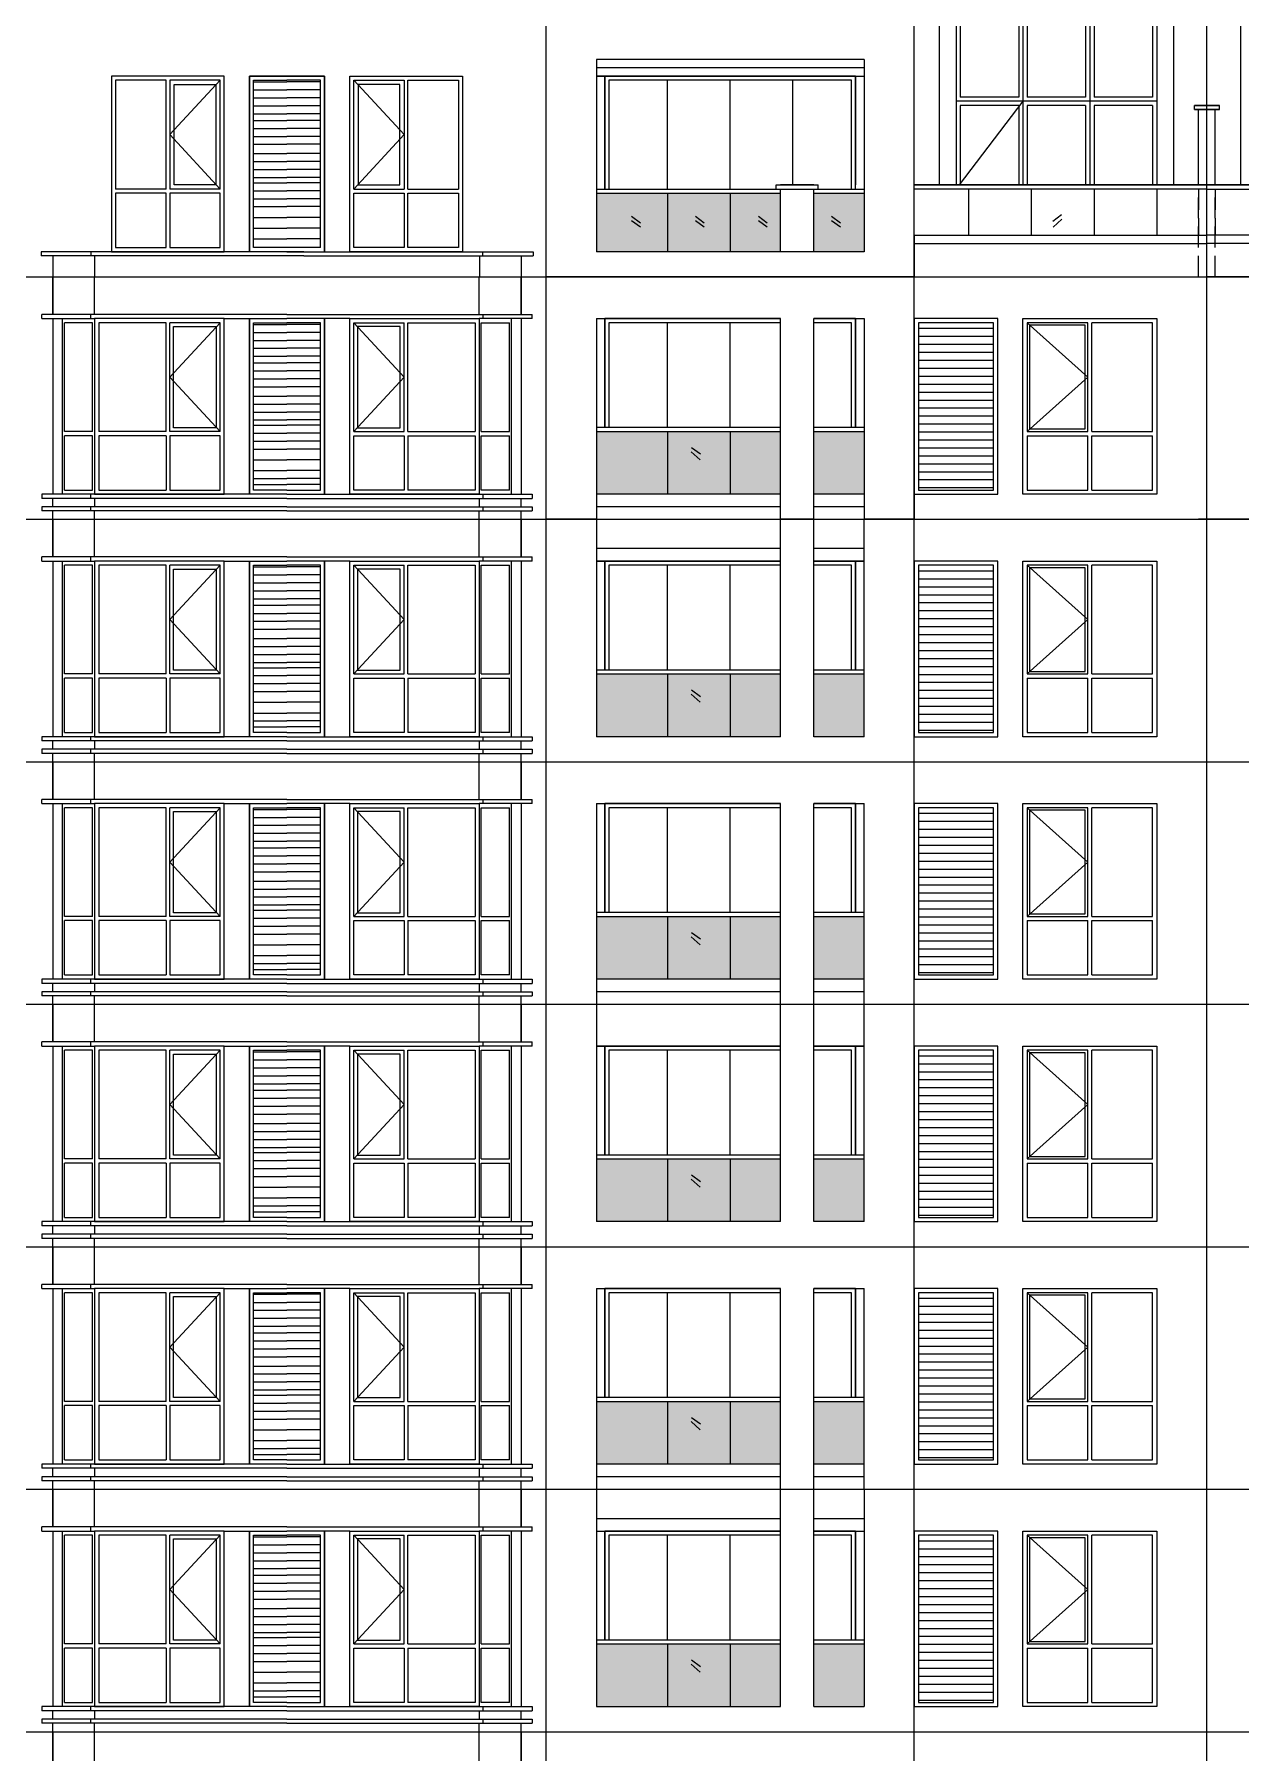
# Model space of a CAD drawing. Extents: x 1332633 to 1595679, y 264824 to 640777.
# Drawn here: x 1355112 to 1369535, y 291280 to 311830 of the extents above; entities that cross this region are included whole.
import ezdxf

# ---------------------------------------------------------------- set-up
doc = ezdxf.new("R2010")
doc.units = 0
doc.header["$LTSCALE"] = 1000
doc.header["$MEASUREMENT"] = 0
doc.linetypes.add('DASH', pattern=[0.35, 0.25, -0.1])
doc.linetypes.add('DOTE', pattern=[2.42, 2, -0.2, 0.02, -0.2])
doc.layers.get('0').update_dxf_attribs({"linetype": 'CONTINUOUS'})
for name, color, linetype in [('A-Ground(室外构件)', 31, 'CONTINUOUS'), ('A-Wall(建筑墙)', 255, 'CONTINUOUS'), ('A-WALL_建筑墙_', 255, 'CONTINUOUS'), ('DIM_ELEV', 3, 'CONTINUOUS'), ('hatch', 251, 'CONTINUOUS')]:
    doc.layers.add(name, color=color, linetype=linetype)
for name, color, linetype, lineweight in [('DOTE', 1, 'DOTE', 13), ('WINDOW', 4, 'CONTINUOUS', 13), ('木头', 44, 'CONTINUOUS', 13)]:
    doc.layers.add(name, color=color, linetype=linetype, lineweight=lineweight)
pattern_1 = [(180, (4236908.378, 2380477.565), (-15.875, 31.75), [0, -31.75])]

# ---------------------------------------------------------------- blocks, each defined once
blk = doc.blocks.new('caaa')
at = {"layer": 'A-Ground(室外构件)'}
for p, q in [((-2450, 0), (-2450, -2931)), ((-2400, -750), (-2400, 0)), ((-300, 0), (-300, -460)), ((-300, 0), (-300, -2931)), ((-250, 0), (-250, -2931)), ((-150, 0), (-150, -2931)), ((-100, 0), (-100, -2317)), ((-2400, -450), (-300, -450)), ((-2450, -2300), (-2900, -2300)), ((-2450, -2300), (-2900, -2300)), ((-2400, -2347), (-2450, -2347)), ((-250, -2347), (-300, -2347)), ((-250, -2300), (-150, -2300)), ((-100, -2347), (-150, -2347)), ((0, -2300), (-100, -2300)), ((-100, -2317), (-100, -2318)), ((-100, -2318), (-100, -2931)), ((-2450, -2800), (-2900, -2800)), ((-2900, -2800), (-2450, -2800)), ((-2400, -2931), (-2400, -2685)), ((-2400, -2800), (-300, -2800)), ((-150, -2800), (-250, -2800)), ((0, -2800), (-100, -2800)), ((-2400, -2931), (-2450, -2931)), ((-300, -2931), (-250, -2931)), ((-150, -2931), (-100, -2931))]:
    blk.add_line(p, q, dxfattribs=at)
at = {"layer": 'hatch'}
for p, q in [((-2350, -400), (-2350, 0)), ((-2331, -400), (-2331, 0)), ((-2235, -400), (-2235, 0)), ((-2140, -400), (-2140, 0)), ((-2045, -400), (-2045, 0)), ((-1950, -400), (-1950, 0)), ((-1871, -400), (-1871, 0)), ((-1775, -400), (-1775, 0)), ((-1680, -400), (-1680, 0)), ((-1585, -400), (-1585, 0)), ((-1473, -400), (-1473, 0)), ((-1378, -400), (-1378, 0)), ((-1283, -400), (-1283, 0)), ((-1188, -400), (-1188, 0)), ((-1125, -400), (-1125, 0)), ((-1030, -400), (-1030, 0)), ((-935, -400), (-935, 0)), ((-839, -400), (-839, 0)), ((-711, -400), (-711, 0)), ((-583, -400), (-583, 0)), ((-488, -400), (-488, 0)), ((-416, -400), (-416, 0)), ((-350, 0), (-350, -400)), ((-350, -400), (-2350, -400))]:
    blk.add_line(p, q, dxfattribs=at)
at = {"layer": 'WINDOW'}
for p, q in [((-2400, -2685), (-2400, -2300)), ((-300, -2685), (-2400, -2685))]:
    blk.add_line(p, q, dxfattribs=at)
blk.add_lwpolyline([(-300, -2300), (-300, -750), (-2400, -750), (-2400, -2300)], close=True, dxfattribs=at)
at = {"layer": '木头'}
for p, q in [((-2350, -800), (-1700, -1400)), ((-1700, -1400), (-1050, -800)), ((-1050, -800), (-1050, -1400)), ((-1000, -800), (-1000, -1400)), ((-1050, -1400), (-2350, -1400)), ((-1000, -1400), (-350, -1400)), ((-1050, -1446), (-2350, -1446)), ((-1050, -1446), (-1050, -2250)), ((-1000, -1446), (-1000, -2250)), ((-1000, -1446), (-350, -1446)), ((-2350, -2324), (-2350, -2661)), ((-1050, -2324), (-2350, -2324)), ((-1050, -2324), (-1050, -2661)), ((-350, -2324), (-1000, -2324)), ((-1000, -2324), (-1000, -2661)), ((-350, -2661), (-350, -2324)), ((-1050, -2661), (-2350, -2661)), ((-350, -2661), (-1000, -2661))]:
    blk.add_line(p, q, dxfattribs=at)
for points in [[(-300, 0), (-300, -450), (-2400, -450), (-2400, 0)], [(-1050, -800), (-2350, -800), (-2350, -1400)], [(-350, -1400), (-350, -800), (-1000, -800)], [(-2350, -1446), (-2350, -2250), (-1050, -2250)], [(-1000, -2250), (-350, -2250), (-350, -1446)]]:
    blk.add_lwpolyline(points, dxfattribs=at)
at = {"layer": '木头', "elevation": 0}
blk.add_lwpolyline([(-2305, -1355), (-2305, -845), (-1095, -845), (-1095, -1355)], close=True, dxfattribs=at)
blk = doc.blocks.new('sgf')
at = {"ltscale": 0.2}
for p, q in [((1365932, 315730), (1365932, 310030)), ((1368732, 315730), (1365932, 315730)), ((1368732, 315730), (1368732, 310030)), ((1369532, 315730), (1369532, 310030)), ((1372332, 315730), (1369532, 315730)), ((1372332, 315730), (1372332, 310030)), ((1366132, 315530), (1366132, 310030)), ((1368532, 315530), (1366132, 315530)), ((1368532, 315530), (1368532, 310030)), ((1369732, 315530), (1369732, 310030)), ((1369732, 315530), (1372132, 315530)), ((1372132, 315530), (1372132, 310030)), ((1368532, 310030), (1365632, 310030)), ((1365632, 310030), (1369132, 310030)), ((1369132, 309980), (1365632, 309980)), ((1372632, 310030), (1369132, 310030)), ((1369132, 309980), (1372632, 309980)), ((1369732, 310030), (1372632, 310030)), ((1365632, 309430), (1369132, 309430)), ((1365632, 309330), (1369132, 309330)), ((1372632, 309430), (1369132, 309430)), ((1372632, 309330), (1369132, 309330)), ((1365632, 308930), (1369132, 308930)), ((1372632, 308930), (1369132, 308930))]:
    blk.add_line(p, q, dxfattribs=at)
for p, q in [((1368532, 315530), (1366132, 315530)), ((1369732, 315530), (1372132, 315530)), ((1369132, 310030), (1366132, 310030)), ((1369132, 310030), (1372132, 310030))]:
    blk.add_line(p, q)
at = {"layer": 'WINDOW'}
for p, q in [((1366182, 315480), (1366182, 314080)), ((1366882, 315480), (1366182, 315480)), ((1366882, 315480), (1366882, 314080)), ((1366932, 315530), (1366932, 310030)), ((1366982, 315480), (1366982, 314080)), ((1367682, 315480), (1366982, 315480)), ((1367682, 315480), (1367682, 314080)), ((1367732, 315530), (1367732, 310030)), ((1367782, 315480), (1367782, 314080)), ((1368482, 315480), (1367782, 315480)), ((1368482, 315480), (1368482, 314080)), ((1369782, 315480), (1370482, 315480)), ((1369782, 315480), (1369782, 314080)), ((1370482, 315480), (1370482, 314080)), ((1370532, 315530), (1370532, 310030)), ((1370582, 315480), (1370582, 314080)), ((1370582, 315480), (1371282, 315480)), ((1371282, 315480), (1371282, 314080)), ((1371332, 315530), (1371332, 310030)), ((1371382, 315480), (1371382, 314080)), ((1371382, 315480), (1372082, 315480)), ((1372082, 315480), (1372082, 314080)), ((1368532, 314030), (1366132, 314030)), ((1368532, 314030), (1366132, 314030)), ((1366882, 314080), (1366182, 314080)), ((1367682, 314080), (1366982, 314080)), ((1368482, 314080), (1367782, 314080)), ((1369732, 314030), (1372132, 314030)), ((1369732, 314030), (1372132, 314030)), ((1369782, 314080), (1370482, 314080)), ((1370582, 314080), (1371282, 314080)), ((1371382, 314080), (1372082, 314080)), ((1366182, 313980), (1366182, 313080)), ((1366882, 313980), (1366182, 313980)), ((1366882, 313980), (1366882, 313080)), ((1366982, 313980), (1366982, 313080)), ((1367682, 313980), (1366982, 313980)), ((1367682, 313980), (1367682, 313080)), ((1368482, 313980), (1367782, 313980)), ((1367782, 313980), (1367782, 313080)), ((1368482, 313980), (1368482, 313080)), ((1369782, 313980), (1370482, 313980)), ((1369782, 313980), (1369782, 313080)), ((1370482, 313980), (1370482, 313080)), ((1370582, 313980), (1370582, 313080)), ((1370582, 313980), (1371282, 313980)), ((1371282, 313980), (1371282, 313080)), ((1371382, 313980), (1372082, 313980)), ((1371382, 313980), (1371382, 313080)), ((1372082, 313980), (1372082, 313080)), ((1368532, 313030), (1366132, 313030)), ((1366882, 313080), (1366182, 313080)), ((1366182, 312980), (1366182, 312080)), ((1366882, 312980), (1366182, 312980)), ((1366882, 312980), (1366882, 312080)), ((1367682, 313080), (1366982, 313080)), ((1367682, 312980), (1366982, 312980)), ((1366982, 312980), (1366982, 312080)), ((1367682, 312980), (1367682, 312080)), ((1368482, 313080), (1367782, 313080)), ((1368482, 312980), (1367782, 312980)), ((1367782, 312980), (1367782, 312080)), ((1368482, 312980), (1368482, 312080)), ((1369732, 313030), (1372132, 313030)), ((1369782, 313080), (1370482, 313080)), ((1369782, 312980), (1370482, 312980)), ((1369782, 312980), (1369782, 312080)), ((1370482, 312980), (1370482, 312080)), ((1370582, 313080), (1371282, 313080)), ((1370582, 312980), (1370582, 312080)), ((1370582, 312980), (1371282, 312980)), ((1371282, 312980), (1371282, 312080)), ((1371382, 313080), (1372082, 313080)), ((1371382, 312980), (1371382, 312080)), ((1371382, 312980), (1372082, 312980)), ((1372082, 312980), (1372082, 312080)), ((1368532, 312030), (1366132, 312030)), ((1366882, 312080), (1366182, 312080)), ((1366882, 311980), (1366182, 311980)), ((1366182, 311980), (1366182, 311080)), ((1366882, 311980), (1366882, 311080)), ((1367682, 312080), (1366982, 312080)), ((1366982, 311980), (1366982, 311080)), ((1367682, 311980), (1366982, 311980)), ((1367682, 311980), (1367682, 311080)), ((1368482, 312080), (1367782, 312080)), ((1368482, 311980), (1367782, 311980)), ((1367782, 311980), (1367782, 311080)), ((1368482, 311980), (1368482, 311080)), ((1369732, 312030), (1372132, 312030)), ((1369782, 312080), (1370482, 312080)), ((1369782, 311980), (1370482, 311980)), ((1369782, 311980), (1369782, 311080)), ((1370482, 311980), (1370482, 311080)), ((1370582, 312080), (1371282, 312080)), ((1370582, 311980), (1370582, 311080)), ((1370582, 311980), (1371282, 311980)), ((1371282, 311980), (1371282, 311080)), ((1371382, 312080), (1372082, 312080)), ((1371382, 311980), (1371382, 311080)), ((1371382, 311980), (1372082, 311980)), ((1372082, 311980), (1372082, 311080)), ((1368532, 311030), (1366132, 311030)), ((1366932, 311030), (1366170, 310030)), ((1366882, 311080), (1366182, 311080)), ((1366882, 310980), (1366182, 310980)), ((1366182, 310980), (1366182, 310031)), ((1366882, 310980), (1366882, 310031)), ((1367682, 311080), (1366982, 311080)), ((1367682, 310980), (1366982, 310980)), ((1366982, 310980), (1366982, 310031)), ((1367682, 310980), (1367682, 310031)), ((1368482, 311080), (1367782, 311080)), ((1368482, 310980), (1367782, 310980)), ((1367782, 310980), (1367782, 310031)), ((1368482, 310980), (1368482, 310031)), ((1369732, 311030), (1372132, 311030)), ((1369782, 311080), (1370482, 311080)), ((1369782, 310980), (1369782, 310031)), ((1369782, 310980), (1370482, 310980)), ((1370482, 310980), (1370482, 310031)), ((1370582, 311080), (1371282, 311080)), ((1370582, 310980), (1370582, 310031)), ((1370582, 310980), (1371282, 310980)), ((1371282, 310980), (1371282, 310031)), ((1371332, 311030), (1372094, 310030)), ((1371382, 311080), (1372082, 311080)), ((1371382, 310980), (1371382, 310031)), ((1371382, 310980), (1372082, 310980)), ((1372082, 310980), (1372082, 310031)), ((1366882, 310031), (1366182, 310031)), ((1367682, 310031), (1366982, 310031)), ((1368482, 310031), (1367782, 310031)), ((1369782, 310031), (1370482, 310031)), ((1370582, 310031), (1371282, 310031)), ((1371382, 310031), (1372082, 310031)), ((1367395, 309670), (1367290, 309592)), ((1367398, 309619), (1367293, 309523)), ((1370867, 309619), (1370972, 309523)), ((1370870, 309670), (1370975, 309592))]:
    blk.add_line(p, q, dxfattribs=at)
at = {"layer": '木头'}
for p, q in [((1369282, 310980), (1368982, 310980)), ((1368982, 310930), (1368982, 310980)), ((1368982, 310980), (1369282, 310980)), ((1368982, 310930), (1368982, 310980)), ((1369282, 310930), (1368982, 310930)), ((1368982, 310930), (1369282, 310930)), ((1369032, 310030), (1369032, 310930)), ((1369032, 310030), (1369032, 310930)), ((1369232, 310030), (1369232, 310930)), ((1369232, 310030), (1369232, 310930)), ((1369282, 310930), (1369282, 310980)), ((1369282, 310930), (1369282, 310980)), ((1366282, 309979), (1366282, 309430)), ((1367032, 309979), (1367032, 309430)), ((1367782, 309979), (1367782, 309430)), ((1368532, 309979), (1368532, 309430)), ((1369732, 309979), (1369732, 309430)), ((1370482, 309979), (1370482, 309430)), ((1371232, 309979), (1371232, 309430)), ((1371982, 309979), (1371982, 309430))]:
    blk.add_line(p, q, dxfattribs=at)
at = {"layer": '木头', "linetype": 'DASH'}
for p, q in [((1369032, 309980), (1369032, 309430)), ((1369032, 308930), (1369032, 309980)), ((1369232, 308930), (1369232, 309980)), ((1369232, 309980), (1369232, 309430))]:
    blk.add_line(p, q, dxfattribs=at)

msp = doc.modelspace()

# ---------------------------------------------------------------- hatches: boundary and pattern name
at = {"layer": 'hatch'}
h = msp.add_hatch(dxfattribs=at)
h.set_pattern_fill('LINE', color=256, scale=100, angle=360, style=0)
h.set_pattern_definition([(180, (4236908.38, 2380477.56), (2e-10, 95.25), [])])
h.paths.add_polyline_path([(1365682, 308380), (1366582, 308380), (1366582, 306380), (1365682, 306380)])
h = msp.add_hatch(dxfattribs=at)
h.set_pattern_fill('LINE', color=256, scale=100, angle=360, style=0)
h.set_pattern_definition([(180, (4236908.38, 2377577.56), (2e-10, 95.25), [])])
h.paths.add_polyline_path([(1365682, 305480), (1366582, 305480), (1366582, 303480), (1365682, 303480)])
h = msp.add_hatch(dxfattribs=at)
h.set_pattern_fill('LINE', color=256, scale=100, angle=360, style=0)
h.set_pattern_definition([(180, (4236908.38, 2374677.56), (2e-10, 95.25), [])])
h.paths.add_polyline_path([(1365682, 302580), (1366582, 302580), (1366582, 300580), (1365682, 300580)])
h = msp.add_hatch(dxfattribs=at)
h.set_pattern_fill('LINE', color=256, scale=100, angle=360, style=0)
h.set_pattern_definition([(180, (4236908.38, 2371777.56), (2e-10, 95.25), [])])
h.paths.add_polyline_path([(1365682, 299680), (1366582, 299680), (1366582, 297680), (1365682, 297680)])
h = msp.add_hatch(dxfattribs=at)
h.set_pattern_fill('LINE', color=256, scale=100, angle=360, style=0)
h.set_pattern_definition([(180, (4236908.38, 2368877.56), (2e-10, 95.25), [])])
h.paths.add_polyline_path([(1365682, 296780), (1366582, 296780), (1366582, 294780), (1365682, 294780)])
h = msp.add_hatch(dxfattribs=at)
h.set_pattern_fill('LINE', color=256, scale=100, angle=360, style=0)
h.set_pattern_definition([(180, (4236908.38, 2365977.56), (2e-10, 95.25), [])])
h.paths.add_polyline_path([(1365682, 293880), (1366582, 293880), (1366582, 291880), (1365682, 291880)])
h = msp.add_hatch(dxfattribs=at)
h.set_pattern_fill('DOTS', color=256, scale=20, angle=360, style=0)
h.set_pattern_definition([(360, (-1520643.793, 2377577.565), (15.875, 31.75), [0, -31.75])])
h.paths.add_polyline_path([(1364432, 292580), (1365032, 292580), (1365032, 291830), (1364432, 291830)])
h.paths.add_polyline_path([(1363432, 292580), (1364032, 292580), (1364032, 291830), (1363432, 291830)])
h.paths.add_polyline_path([(1362682, 292580), (1363432, 292580), (1363432, 291830), (1362682, 291830)])
h.paths.add_polyline_path([(1361832, 292580), (1362682, 292580), (1362682, 291830), (1361832, 291830)])
at = {"layer": 'WINDOW'}
h = msp.add_hatch(dxfattribs=at)
h.set_pattern_fill('DOTS', color=256, scale=20, angle=360, style=0)
h.set_pattern_definition([(360, (154353.228, 153847.98), (15.875, 31.75), [0, -31.75])])
h.paths.add_polyline_path([(1362682, 309930), (1361832, 309930), (1361832, 309230), (1362682, 309230)])
h.paths.add_polyline_path([(1363432, 309930), (1362682, 309930), (1362682, 309230), (1363432, 309230)])
h.paths.add_polyline_path([(1364032, 309930), (1363432, 309930), (1363432, 309230), (1364032, 309230)])
h.paths.add_polyline_path([(1365032, 309930), (1364432, 309930), (1364432, 309230), (1365032, 309230)])
h = msp.add_hatch(dxfattribs=at)
h.set_pattern_fill('DOTS', color=256, scale=20, angle=360, style=0)
h.set_pattern_definition(pattern_1)
h.paths.add_polyline_path([(1364432, 307080), (1365032, 307080), (1365032, 306330), (1364432, 306330)])
h.paths.add_polyline_path([(1363432, 307080), (1364032, 307080), (1364032, 306330), (1363432, 306330)])
h.paths.add_polyline_path([(1362682, 307080), (1363432, 307080), (1363432, 306330), (1362682, 306330)])
h.paths.add_polyline_path([(1361832, 307080), (1362682, 307080), (1362682, 306330), (1361832, 306330)])
h = msp.add_hatch(dxfattribs=at)
h.set_pattern_fill('DOTS', color=256, scale=20, angle=360, style=0)
h.set_pattern_definition(pattern_1)
h.paths.add_polyline_path([(1361832, 304180), (1362682, 304180), (1362682, 303430), (1361832, 303430)])
h.paths.add_polyline_path([(1362682, 304180), (1363432, 304180), (1363432, 303430), (1362682, 303430)])
h.paths.add_polyline_path([(1363432, 304180), (1364032, 304180), (1364032, 303430), (1363432, 303430)])
h.paths.add_polyline_path([(1364432, 304180), (1365032, 304180), (1365032, 303430), (1364432, 303430)])
h = msp.add_hatch(dxfattribs=at)
h.set_pattern_fill('DOTS', color=256, scale=20, angle=360, style=0)
h.set_pattern_definition([(180, (4236908.378, 2377577.565), (-15.875, 31.75), [0, -31.75])])
h.paths.add_polyline_path([(1361832, 301280), (1362682, 301280), (1362682, 300530), (1361832, 300530)])
h.paths.add_polyline_path([(1362682, 301280), (1363432, 301280), (1363432, 300530), (1362682, 300530)])
h.paths.add_polyline_path([(1363432, 301280), (1364032, 301280), (1364032, 300530), (1363432, 300530)])
h.paths.add_polyline_path([(1364432, 301280), (1365032, 301280), (1365032, 300530), (1364432, 300530)])
h = msp.add_hatch(dxfattribs=at)
h.set_pattern_fill('DOTS', color=256, scale=20, angle=360, style=0)
h.set_pattern_definition([(180, (4236908.378, 2374677.565), (-15.875, 31.75), [0, -31.75])])
h.paths.add_polyline_path([(1361832, 298380), (1362682, 298380), (1362682, 297630), (1361832, 297630)])
h.paths.add_polyline_path([(1362682, 298380), (1363432, 298380), (1363432, 297630), (1362682, 297630)])
h.paths.add_polyline_path([(1363432, 298380), (1364032, 298380), (1364032, 297630), (1363432, 297630)])
h.paths.add_polyline_path([(1364432, 298380), (1365032, 298380), (1365032, 297630), (1364432, 297630)])
h = msp.add_hatch(dxfattribs=at)
h.set_pattern_fill('DOTS', color=256, scale=20, angle=360, style=0)
h.set_pattern_definition([(180, (4236908.378, 2371777.565), (-15.875, 31.75), [0, -31.75])])
h.paths.add_polyline_path([(1361832, 295480), (1362682, 295480), (1362682, 294730), (1361832, 294730)])
h.paths.add_polyline_path([(1362682, 295480), (1363432, 295480), (1363432, 294730), (1362682, 294730)])
h.paths.add_polyline_path([(1363432, 295480), (1364032, 295480), (1364032, 294730), (1363432, 294730)])
h.paths.add_polyline_path([(1364432, 295480), (1365032, 295480), (1365032, 294730), (1364432, 294730)])

# ---------------------------------------------------------------- linework, layer by layer
for p, q in [((1365632, 309430), (1365632, 311830)), ((1361832, 311530), (1361832, 309230)), ((1361832, 310030), (1361832, 309980)), ((1364032, 309230), (1364032, 309980)), ((1364432, 309230), (1364432, 309980)), ((1365632, 309430), (1365632, 308930)), ((1365632, 309430), (1365632, 308930)), ((1365632, 306531), (1365632, 308930)), ((1361832, 308430), (1361832, 306030)), ((1361832, 308430), (1364032, 308430)), ((1361832, 308430), (1364032, 308430)), ((1361832, 308430), (1364032, 308430)), ((1364032, 307130), (1364032, 308430)), ((1364432, 307130), (1364432, 308430)), ((1364432, 308430), (1365032, 308430)), ((1364432, 308430), (1365032, 308430)), ((1364432, 308430), (1365032, 308430)), ((1361832, 307130), (1361832, 307080)), ((1364032, 307080), (1364032, 307130)), ((1364032, 306030), (1364032, 307080)), ((1364432, 307080), (1364432, 307130)), ((1364432, 306030), (1364432, 307080)), ((1365632, 306531), (1365632, 306030)), ((1365632, 306531), (1365632, 306030)), ((1361832, 306030), (1361832, 303430)), ((1364032, 303430), (1364032, 306030)), ((1364432, 303430), (1364432, 306030)), ((1365032, 303430), (1365032, 306030)), ((1361832, 305530), (1364032, 305530)), ((1361832, 305530), (1364032, 305530)), ((1361832, 305530), (1364032, 305530)), ((1364432, 305530), (1365032, 305530)), ((1364432, 305530), (1365032, 305530)), ((1364432, 305530), (1365032, 305530)), ((1361832, 304230), (1361832, 304180)), ((1364032, 304180), (1364032, 304230)), ((1364432, 304180), (1364432, 304230)), ((1364032, 303430), (1361832, 303430)), ((1365032, 303430), (1364432, 303430)), ((1361832, 302630), (1361832, 300230)), ((1361832, 302630), (1364032, 302630)), ((1364032, 300230), (1364032, 302630)), ((1364432, 300230), (1364432, 302630)), ((1364432, 302630), (1365032, 302630)), ((1365032, 300230), (1365032, 302630)), ((1361832, 301330), (1361832, 301280)), ((1364032, 301280), (1364032, 301330)), ((1364432, 301280), (1364432, 301330)), ((1361832, 300230), (1361832, 297630)), ((1364032, 297630), (1364032, 300230)), ((1364432, 297630), (1364432, 300230)), ((1365032, 297630), (1365032, 300230)), ((1361832, 299730), (1364032, 299730)), ((1361832, 299730), (1364032, 299730)), ((1361832, 299730), (1364032, 299730)), ((1364432, 299730), (1365032, 299730)), ((1364432, 299730), (1365032, 299730)), ((1364432, 299730), (1365032, 299730)), ((1361832, 298430), (1361832, 298380)), ((1364032, 298380), (1364032, 298430)), ((1364432, 298380), (1364432, 298430)), ((1364032, 297630), (1361832, 297630)), ((1365032, 297630), (1364432, 297630)), ((1361832, 296830), (1361832, 294430)), ((1361832, 296830), (1364032, 296830)), ((1364032, 294430), (1364032, 296830)), ((1364432, 294430), (1364432, 296830)), ((1364432, 296830), (1365032, 296830)), ((1365032, 294430), (1365032, 296830)), ((1361832, 295530), (1361832, 295480)), ((1364032, 295480), (1364032, 295530)), ((1364432, 295480), (1364432, 295530)), ((1361832, 294430), (1361832, 291830)), ((1364032, 292630), (1364032, 294430)), ((1364432, 292630), (1364432, 294430)), ((1361832, 292630), (1361832, 292580)), ((1364032, 292580), (1364032, 292630)), ((1364032, 291830), (1364032, 292580)), ((1364432, 292580), (1364432, 292630)), ((1364432, 291830), (1364432, 292580)), ((1361832, 291830), (1364032, 291830)), ((1364432, 291830), (1365032, 291830))]:
    msp.add_line(p, q)
at = {"ltscale": 0.2}
msp.add_line((1364432, 310030), (1364032, 310030), dxfattribs=at)
at = {"layer": 'A-Ground(室外构件)'}
for p, q in [((1357382, 309230), (1357382, 311330)), ((1357382, 309230), (1357382, 311330)), ((1357382, 309230), (1357382, 311330)), ((1357682, 309230), (1357682, 311330)), ((1358132, 311330), (1357682, 311330)), ((1357682, 309230), (1357682, 311330)), ((1357682, 311330), (1357782, 311330)), ((1357682, 311330), (1357682, 309230)), ((1358132, 311330), (1357782, 311330)), ((1358132, 311330), (1358582, 311330)), ((1358132, 311330), (1358482, 311330)), ((1358582, 311330), (1358482, 311330)), ((1358582, 309230), (1358582, 311330)), ((1358582, 309230), (1358582, 311330)), ((1358582, 311330), (1358582, 309230)), ((1358882, 309230), (1358882, 311330)), ((1358882, 309230), (1358882, 311330)), ((1358882, 309230), (1358882, 311330)), ((1358332, 309230), (1355191, 309230)), ((1355191, 309230), (1355191, 309180)), ((1355191, 309230), (1355191, 309180)), ((1358332, 309180), (1355191, 309180)), ((1355332, 309180), (1355332, 308930)), ((1355791, 309180), (1355791, 309230)), ((1355832, 309180), (1355832, 308930)), ((1358332, 309230), (1361074, 309230)), ((1358332, 309180), (1361074, 309180)), ((1360433, 309180), (1360433, 308930)), ((1360474, 309180), (1360474, 309230)), ((1360932, 309180), (1360932, 308930)), ((1361074, 309230), (1361074, 309180))]:
    msp.add_line(p, q, dxfattribs=at)
at = {"layer": 'A-Wall(建筑墙)'}
for p, q in [((1361232, 297330), (1361232, 312030)), ((1365632, 308930), (1365632, 312030)), ((1365032, 311530), (1365032, 309230)), ((1361832, 311330), (1364032, 311330)), ((1363954, 311330), (1365032, 311330)), ((1365032, 309230), (1361832, 309230)), ((1365632, 306030), (1365632, 309129)), ((1361832, 308430), (1364032, 308430)), ((1364432, 308430), (1365032, 308430)), ((1365032, 308430), (1365032, 306030)), ((1365632, 303130), (1365632, 306030)), ((1365632, 300230), (1365632, 303130)), ((1365632, 297330), (1365632, 300230)), ((1361232, 294430), (1361232, 297330)), ((1365632, 294430), (1365632, 297330)), ((1361232, 291530), (1361232, 294430)), ((1365032, 294430), (1365032, 291830)), ((1365632, 291530), (1365632, 294430)), ((1361232, 288630), (1361232, 291530)), ((1365632, 288630), (1365632, 291530))]:
    msp.add_line(p, q, dxfattribs=at)
at = {"layer": 'A-WALL_建筑墙_'}
for p, q in [((1365032, 311530), (1361832, 311530)), ((1365032, 311430), (1361832, 311430)), ((1364932, 311330), (1361832, 311330)), ((1364932, 311330), (1361832, 311330)), ((1363982, 310029), (1364482, 310029)), ((1363982, 309979), (1363982, 310029)), ((1363982, 309979), (1364482, 309979)), ((1364032, 309979), (1364032, 309979)), ((1364032, 309230), (1364032, 309979)), ((1364432, 309230), (1364432, 309979)), ((1364432, 309979), (1364432, 309979)), ((1364482, 309979), (1364482, 310029)), ((1364432, 309829), (1364432, 309879))]:
    msp.add_line(p, q, dxfattribs=at)
at = {"layer": 'DIM_ELEV'}
msp.add_line((1369132, 270483), (1369132, 320801), dxfattribs=at)
msp.add_line((1369132, 270483), (1369132, 320801), dxfattribs=at)
at = {"layer": 'DOTE', "linetype": 'ByBlock', "ltscale": 30}
for p, q in [((1342516, 308930), (1393667, 308930)), ((1342516, 306030), (1393667, 306030)), ((1342516, 303130), (1393667, 303130)), ((1342516, 300230), (1393667, 300230)), ((1342516, 297330), (1393667, 297330)), ((1342516, 294430), (1393667, 294430)), ((1342516, 291530), (1393667, 291530))]:
    msp.add_line(p, q, dxfattribs=at)
at = {"layer": 'hatch'}
for p, q in [((1357732, 311280), (1358132, 311280)), ((1357732, 309280), (1357732, 311280)), ((1357732, 311260), (1358132, 311260)), ((1357732, 311165), (1358132, 311165)), ((1358532, 311280), (1358132, 311280)), ((1358532, 311260), (1358132, 311260)), ((1358532, 311165), (1358132, 311165)), ((1358532, 309280), (1358532, 311280)), ((1357732, 311070), (1358132, 311070)), ((1357732, 310974), (1358132, 310974)), ((1358532, 311070), (1358132, 311070)), ((1358532, 310974), (1358132, 310974)), ((1357732, 310879), (1358132, 310879)), ((1357732, 310800), (1358132, 310800)), ((1358532, 310879), (1358132, 310879)), ((1358532, 310800), (1358132, 310800)), ((1357732, 310705), (1358132, 310705)), ((1357732, 310610), (1358132, 310610)), ((1357732, 310515), (1358132, 310515)), ((1358532, 310705), (1358132, 310705)), ((1358532, 310610), (1358132, 310610)), ((1358532, 310515), (1358132, 310515)), ((1357732, 310403), (1358132, 310403)), ((1357732, 310308), (1358132, 310308)), ((1358532, 310403), (1358132, 310403)), ((1358532, 310308), (1358132, 310308)), ((1357732, 310212), (1358132, 310212)), ((1357732, 310117), (1358132, 310117)), ((1358532, 310212), (1358132, 310212)), ((1358532, 310117), (1358132, 310117)), ((1357732, 310055), (1358132, 310055)), ((1357732, 309959), (1358132, 309959)), ((1358532, 310055), (1358132, 310055)), ((1358532, 309959), (1358132, 309959)), ((1357732, 309864), (1358132, 309864)), ((1357732, 309769), (1358132, 309769)), ((1358532, 309864), (1358132, 309864)), ((1358532, 309769), (1358132, 309769)), ((1357732, 309641), (1358132, 309641)), ((1357732, 309513), (1358132, 309513)), ((1358532, 309641), (1358132, 309641)), ((1358532, 309513), (1358132, 309513)), ((1357732, 309384), (1358132, 309384)), ((1358532, 309280), (1357732, 309280)), ((1358532, 309384), (1358132, 309384)), ((1365632, 308930), (1361232, 308930)), ((1365632, 308930), (1365032, 308930)), ((1365632, 308930), (1369232, 308930)), ((1361832, 306030), (1361232, 306030)), ((1364432, 306030), (1364032, 306030)), ((1365632, 306030), (1365032, 306030)), ((1372632, 306030), (1369032, 306030))]:
    msp.add_line(p, q, dxfattribs=at)
for points in [[(1366582, 308380), (1365682, 308380), (1365682, 306380), (1366582, 306380)], [(1366582, 305480), (1365682, 305480), (1365682, 303480), (1366582, 303480)], [(1366582, 302580), (1365682, 302580), (1365682, 300580), (1366582, 300580)], [(1366582, 299680), (1365682, 299680), (1365682, 297680), (1366582, 297680)], [(1366582, 296780), (1365682, 296780), (1365682, 294780), (1366582, 294780)], [(1366582, 293880), (1365682, 293880), (1365682, 291880), (1366582, 291880)]]:
    msp.add_lwpolyline(points, close=True, dxfattribs=at)
at = {"layer": 'WINDOW'}
for p, q in [((1361932, 309980), (1361932, 311330)), ((1361932, 311330), (1362682, 311330)), ((1362682, 311330), (1363432, 311330)), ((1362682, 309980), (1362682, 311280)), ((1363432, 311330), (1364032, 311330)), ((1363432, 309980), (1363432, 311280)), ((1363954, 311330), (1364932, 311330)), ((1364182, 310030), (1364182, 311280)), ((1364932, 311330), (1364932, 310030)), ((1361832, 309980), (1364032, 309980)), ((1361832, 309930), (1364032, 309930)), ((1364432, 309980), (1365032, 309980)), ((1364432, 309980), (1365032, 309980)), ((1364432, 309930), (1365032, 309930)), ((1361932, 307130), (1361932, 308430)), ((1361932, 308430), (1362682, 308430)), ((1361932, 308430), (1362682, 308430)), ((1361932, 308430), (1362682, 308430)), ((1362682, 308430), (1363432, 308430)), ((1362682, 308430), (1363432, 308430)), ((1362682, 308430), (1363432, 308430)), ((1362682, 307130), (1362682, 308380)), ((1363432, 308430), (1364032, 308430)), ((1363432, 308430), (1364032, 308430)), ((1363432, 308430), (1364032, 308430)), ((1363432, 307130), (1363432, 308380)), ((1364432, 308430), (1364932, 308430)), ((1364432, 308430), (1364932, 308430)), ((1364432, 308430), (1364932, 308430)), ((1364932, 308430), (1364932, 307130)), ((1361832, 307130), (1364032, 307130)), ((1364432, 307130), (1365032, 307130)), ((1361932, 304230), (1361932, 305530)), ((1361932, 305530), (1362682, 305530)), ((1361932, 305530), (1362682, 305530)), ((1362682, 305530), (1363432, 305530)), ((1362682, 305530), (1363432, 305530)), ((1362682, 304230), (1362682, 305480)), ((1363432, 305530), (1364032, 305530)), ((1363432, 305530), (1364032, 305530)), ((1363432, 304230), (1363432, 305480)), ((1364432, 305530), (1364932, 305530)), ((1364432, 305530), (1364932, 305530)), ((1364932, 305530), (1364932, 304230)), ((1361832, 304230), (1364032, 304230)), ((1364432, 304230), (1365032, 304230)), ((1361932, 301330), (1361932, 302630)), ((1361932, 302630), (1362682, 302630)), ((1362682, 302630), (1363432, 302630)), ((1362682, 301330), (1362682, 302580)), ((1363432, 302630), (1364032, 302630)), ((1363432, 301330), (1363432, 302580)), ((1364432, 302630), (1364932, 302630)), ((1364932, 302630), (1364932, 301330)), ((1361832, 301330), (1364032, 301330)), ((1364432, 301330), (1365032, 301330)), ((1361932, 298430), (1361932, 299730)), ((1361932, 299730), (1362682, 299730)), ((1361932, 299730), (1362682, 299730)), ((1362682, 299730), (1363432, 299730)), ((1362682, 299730), (1363432, 299730)), ((1362682, 298430), (1362682, 299680)), ((1363432, 299730), (1364032, 299730)), ((1363432, 299730), (1364032, 299730)), ((1363432, 298430), (1363432, 299680)), ((1364432, 299730), (1364932, 299730)), ((1364432, 299730), (1364932, 299730)), ((1364932, 299730), (1364932, 298430)), ((1361832, 298430), (1364032, 298430)), ((1364432, 298430), (1365032, 298430)), ((1361932, 295530), (1361932, 296830)), ((1361932, 296830), (1362682, 296830)), ((1362682, 296830), (1363432, 296830)), ((1362682, 295530), (1362682, 296780)), ((1363432, 296830), (1364032, 296830)), ((1363432, 295530), (1363432, 296780)), ((1364432, 296830), (1364932, 296830)), ((1364932, 296830), (1364932, 295530)), ((1361832, 295530), (1364032, 295530)), ((1364432, 295530), (1365032, 295530)), ((1361932, 292630), (1361932, 293930)), ((1361932, 293930), (1362682, 293930)), ((1362682, 293930), (1363432, 293930)), ((1362682, 292630), (1362682, 293880)), ((1363432, 293930), (1364032, 293930)), ((1363432, 292630), (1363432, 293880)), ((1364432, 293930), (1364932, 293930)), ((1364932, 293930), (1364932, 292630)), ((1361832, 292630), (1364032, 292630)), ((1364432, 292630), (1365032, 292630))]:
    msp.add_line(p, q, dxfattribs=at)
for points in [[(1356032, 309230), (1357382, 309230), (1357382, 311330), (1356032, 311330)], [(1360232, 309230), (1358882, 309230), (1358882, 311330), (1360232, 311330)], [(1366932, 308430), (1368532, 308430), (1368532, 306330), (1366932, 306330)], [(1366932, 305530), (1368532, 305530), (1368532, 303430), (1366932, 303430)], [(1366932, 302630), (1368532, 302630), (1368532, 300530), (1366932, 300530)], [(1366932, 299730), (1368532, 299730), (1368532, 297630), (1366932, 297630)], [(1366932, 296830), (1368532, 296830), (1368532, 294730), (1366932, 294730)], [(1366932, 293930), (1368532, 293930), (1368532, 291830), (1366932, 291830)]]:
    msp.add_lwpolyline(points, close=True, dxfattribs=at)
for points in [[(1364032, 311330), (1361932, 311330), (1361932, 309980)], [(1364032, 311280), (1361982, 311280), (1361982, 309980)], [(1364932, 309980), (1364932, 311330), (1363954, 311330)], [(1364882, 309980), (1364882, 311280), (1363954, 311280)], [(1364032, 308430), (1361932, 308430), (1361932, 307130)], [(1364032, 308380), (1361982, 308380), (1361982, 307130)], [(1364932, 307130), (1364932, 308430), (1364432, 308430)], [(1364882, 307130), (1364882, 308380), (1364432, 308380)], [(1364032, 305530), (1361932, 305530), (1361932, 304230)], [(1364032, 305480), (1361982, 305480), (1361982, 304230)], [(1364932, 304230), (1364932, 305530), (1364432, 305530)], [(1364882, 304230), (1364882, 305480), (1364432, 305480)], [(1364032, 302630), (1361932, 302630), (1361932, 301330)], [(1364032, 302580), (1361982, 302580), (1361982, 301330)], [(1364932, 301330), (1364932, 302630), (1364432, 302630)], [(1364882, 301330), (1364882, 302580), (1364432, 302580)], [(1364032, 299730), (1361932, 299730), (1361932, 298430)], [(1364032, 299680), (1361982, 299680), (1361982, 298430)], [(1364932, 298430), (1364932, 299730), (1364432, 299730)], [(1364882, 298430), (1364882, 299680), (1364432, 299680)], [(1364032, 296830), (1361932, 296830), (1361932, 295530)], [(1364032, 296780), (1361982, 296780), (1361982, 295530)], [(1364932, 295530), (1364932, 296830), (1364432, 296830)], [(1364882, 295530), (1364882, 296780), (1364432, 296780)], [(1364032, 293930), (1361932, 293930), (1361932, 292630)], [(1364032, 293880), (1361982, 293880), (1361982, 292630)], [(1364932, 292630), (1364932, 293930), (1364432, 293930)], [(1364882, 292630), (1364882, 293880), (1364432, 293880)]]:
    msp.add_lwpolyline(points, dxfattribs=at)
at = {"layer": '木头'}
for p, q in [((1357332, 311280), (1356732, 310630)), ((1358932, 311280), (1359532, 310630)), ((1356732, 310630), (1357332, 309980)), ((1359532, 310630), (1358932, 309980)), ((1356687, 309980), (1356082, 309980)), ((1356687, 309930), (1356082, 309930)), ((1357332, 309980), (1356732, 309980)), ((1357332, 309930), (1356732, 309930)), ((1358932, 309980), (1359532, 309980)), ((1358932, 309930), (1359532, 309930)), ((1359577, 309980), (1360182, 309980)), ((1359577, 309930), (1360182, 309930)), ((1362682, 309930), (1362682, 309230)), ((1363432, 309930), (1363432, 309230)), ((1362253, 309654), (1362358, 309576)), ((1362253, 309605), (1362358, 309527)), ((1363015, 309654), (1363120, 309576)), ((1363015, 309605), (1363120, 309527)), ((1363770, 309654), (1363874, 309576)), ((1363770, 309605), (1363874, 309527)), ((1364645, 309654), (1364750, 309576)), ((1364645, 309605), (1364750, 309527)), ((1366982, 308380), (1367707, 307730)), ((1367707, 307080), (1367707, 308380)), ((1367757, 307080), (1367757, 308380)), ((1367707, 307730), (1366982, 307080)), ((1361832, 307080), (1364032, 307080)), ((1362682, 307080), (1362682, 306330)), ((1363432, 307080), (1363432, 306330)), ((1364432, 307080), (1365032, 307080)), ((1366982, 307080), (1367707, 307080)), ((1366982, 307030), (1367707, 307030)), ((1367707, 306380), (1367707, 307030)), ((1367757, 307080), (1368482, 307080)), ((1367757, 306380), (1367757, 307030)), ((1367757, 307030), (1368482, 307030)), ((1362967, 306838), (1363072, 306742)), ((1362970, 306889), (1363075, 306811)), ((1364032, 306330), (1361832, 306330)), ((1365032, 306330), (1364432, 306330)), ((1364032, 306180), (1361832, 306180)), ((1365032, 306180), (1364432, 306180)), ((1364032, 305680), (1361832, 305680)), ((1365032, 305680), (1364432, 305680)), ((1364032, 305530), (1361832, 305530)), ((1365032, 305530), (1364432, 305530)), ((1366982, 305480), (1367707, 304830)), ((1367707, 304180), (1367707, 305480)), ((1367757, 304180), (1367757, 305480)), ((1367707, 304830), (1366982, 304180)), ((1361832, 304180), (1364032, 304180)), ((1362682, 304180), (1362682, 303430)), ((1363432, 304180), (1363432, 303430)), ((1364432, 304180), (1365032, 304180)), ((1366982, 304180), (1367707, 304180)), ((1367757, 304180), (1368482, 304180)), ((1362967, 303938), (1363072, 303842)), ((1362970, 303989), (1363075, 303911)), ((1366982, 304130), (1367707, 304130)), ((1367707, 303480), (1367707, 304130)), ((1367757, 303480), (1367757, 304130)), ((1367757, 304130), (1368482, 304130)), ((1366982, 302580), (1367707, 301930)), ((1367707, 301280), (1367707, 302580)), ((1367757, 301280), (1367757, 302580)), ((1367707, 301930), (1366982, 301280)), ((1361832, 301280), (1364032, 301280)), ((1362682, 301280), (1362682, 300530)), ((1363432, 301280), (1363432, 300530)), ((1364432, 301280), (1365032, 301280)), ((1366982, 301280), (1367707, 301280)), ((1367757, 301280), (1368482, 301280)), ((1362970, 301089), (1363075, 301011)), ((1366982, 301230), (1367707, 301230)), ((1367707, 300580), (1367707, 301230)), ((1367757, 300580), (1367757, 301230)), ((1367757, 301230), (1368482, 301230)), ((1362967, 301038), (1363072, 300942)), ((1364032, 300530), (1361832, 300530)), ((1365032, 300530), (1364432, 300530)), ((1364032, 300380), (1361832, 300380)), ((1365032, 300380), (1364432, 300380)), ((1364032, 299730), (1361832, 299730)), ((1365032, 299730), (1364432, 299730)), ((1366982, 299680), (1367707, 299030)), ((1367707, 298380), (1367707, 299680)), ((1367757, 298380), (1367757, 299680)), ((1367707, 299030), (1366982, 298380)), ((1361832, 298380), (1364032, 298380)), ((1362682, 298380), (1362682, 297630)), ((1362970, 298189), (1363075, 298111)), ((1363432, 298380), (1363432, 297630)), ((1364432, 298380), (1365032, 298380)), ((1366982, 298380), (1367707, 298380)), ((1366982, 298330), (1367707, 298330)), ((1367707, 297680), (1367707, 298330)), ((1367757, 298380), (1368482, 298380)), ((1367757, 297680), (1367757, 298330)), ((1367757, 298330), (1368482, 298330)), ((1362967, 298138), (1363072, 298042)), ((1366982, 296780), (1367707, 296130)), ((1367707, 295480), (1367707, 296780)), ((1367757, 295480), (1367757, 296780)), ((1367707, 296130), (1366982, 295480)), ((1361832, 295480), (1364032, 295480)), ((1362682, 295480), (1362682, 294730)), ((1363432, 295480), (1363432, 294730)), ((1364432, 295480), (1365032, 295480)), ((1366982, 295480), (1367707, 295480)), ((1366982, 295430), (1367707, 295430)), ((1367707, 294780), (1367707, 295430)), ((1367757, 295480), (1368482, 295480)), ((1367757, 294780), (1367757, 295430)), ((1367757, 295430), (1368482, 295430)), ((1362967, 295238), (1363072, 295142)), ((1362970, 295289), (1363075, 295211)), ((1364032, 294730), (1361832, 294730)), ((1365032, 294730), (1364432, 294730)), ((1364032, 294580), (1361832, 294580)), ((1365032, 294580), (1364432, 294580)), ((1361832, 294080), (1364032, 294080)), ((1364432, 294080), (1365032, 294080)), ((1361832, 293930), (1364032, 293930)), ((1364432, 293930), (1365032, 293930)), ((1366982, 293880), (1367707, 293230)), ((1367707, 292580), (1367707, 293880)), ((1367757, 292580), (1367757, 293880)), ((1367707, 293230), (1366982, 292580)), ((1361832, 292580), (1364032, 292580)), ((1362682, 292580), (1362682, 291830)), ((1363432, 292580), (1363432, 291830)), ((1364432, 292580), (1365032, 292580)), ((1366982, 292580), (1367707, 292580)), ((1366982, 292530), (1367707, 292530)), ((1367707, 291880), (1367707, 292530)), ((1367757, 292580), (1368482, 292580)), ((1367757, 291880), (1367757, 292530)), ((1367757, 292530), (1368482, 292530)), ((1362967, 292338), (1363072, 292242)), ((1362970, 292389), (1363075, 292311))]:
    msp.add_line(p, q, dxfattribs=at)
for points in [[(1356687, 309980), (1356687, 311280), (1356082, 311280), (1356082, 309980)], [(1357332, 309980), (1357332, 311280), (1356732, 311280), (1356732, 309980)], [(1358932, 309980), (1358932, 311280), (1359532, 311280), (1359532, 309980)], [(1359577, 309980), (1359577, 311280), (1360182, 311280), (1360182, 309980)], [(1356082, 309930), (1356082, 309280), (1356687, 309280), (1356687, 309930)], [(1356732, 309930), (1356732, 309280), (1357332, 309280), (1357332, 309930)], [(1359532, 309930), (1359532, 309280), (1358932, 309280), (1358932, 309930)], [(1360182, 309930), (1360182, 309280), (1359577, 309280), (1359577, 309930)], [(1367707, 308380), (1366982, 308380), (1366982, 307080)], [(1368482, 307080), (1368482, 308380), (1367757, 308380)], [(1366982, 307030), (1366982, 306380), (1367707, 306380)], [(1367757, 306380), (1368482, 306380), (1368482, 307030)], [(1367707, 305480), (1366982, 305480), (1366982, 304180)], [(1368482, 304180), (1368482, 305480), (1367757, 305480)], [(1366982, 304130), (1366982, 303480), (1367707, 303480)], [(1367757, 303480), (1368482, 303480), (1368482, 304130)], [(1367707, 302580), (1366982, 302580), (1366982, 301280)], [(1368482, 301280), (1368482, 302580), (1367757, 302580)], [(1366982, 301230), (1366982, 300580), (1367707, 300580)], [(1367757, 300580), (1368482, 300580), (1368482, 301230)], [(1367707, 299680), (1366982, 299680), (1366982, 298380)], [(1368482, 298380), (1368482, 299680), (1367757, 299680)], [(1366982, 298330), (1366982, 297680), (1367707, 297680)], [(1367757, 297680), (1368482, 297680), (1368482, 298330)], [(1367707, 296780), (1366982, 296780), (1366982, 295480)], [(1368482, 295480), (1368482, 296780), (1367757, 296780)], [(1366982, 295430), (1366982, 294780), (1367707, 294780)], [(1367757, 294780), (1368482, 294780), (1368482, 295430)], [(1367707, 293880), (1366982, 293880), (1366982, 292580)], [(1368482, 292580), (1368482, 293880), (1367757, 293880)], [(1366982, 292530), (1366982, 291880), (1367707, 291880)], [(1367757, 291880), (1368482, 291880), (1368482, 292530)]]:
    msp.add_lwpolyline(points, dxfattribs=at)
for points in [[(1356782, 311230), (1357282, 311230), (1357282, 310030), (1356782, 310030)], [(1359482, 311230), (1358982, 311230), (1358982, 310030), (1359482, 310030)], [(1366632, 308430), (1365632, 308430), (1365632, 306330), (1366632, 306330)], [(1367677, 308350), (1367012, 308350), (1367012, 307110), (1367677, 307110)], [(1366632, 305530), (1365632, 305530), (1365632, 303430), (1366632, 303430)], [(1367677, 305450), (1367012, 305450), (1367012, 304210), (1367677, 304210)], [(1366632, 302630), (1365632, 302630), (1365632, 300530), (1366632, 300530)], [(1367677, 302550), (1367012, 302550), (1367012, 301310), (1367677, 301310)], [(1366632, 299730), (1365632, 299730), (1365632, 297630), (1366632, 297630)], [(1367677, 299650), (1367012, 299650), (1367012, 298410), (1367677, 298410)], [(1366632, 296830), (1365632, 296830), (1365632, 294730), (1366632, 294730)], [(1367677, 296750), (1367012, 296750), (1367012, 295510), (1367677, 295510)], [(1366632, 293930), (1365632, 293930), (1365632, 291830), (1366632, 291830)], [(1367677, 293850), (1367012, 293850), (1367012, 292610), (1367677, 292610)]]:
    msp.add_lwpolyline(points, close=True, dxfattribs=at)
at = {"layer": '木头', "elevation": 0}
for points in [[(1358132, 309230), (1357682, 309230), (1357682, 311330), (1358132, 311330)], [(1358132, 309230), (1358582, 309230), (1358582, 311330), (1358132, 311330)]]:
    msp.add_lwpolyline(points, dxfattribs=at)

# ---------------------------------------------------------------- block references
msp.add_blockref('sgf', (0, 0))
at = {"layer": 'A-WALL_建筑墙_', "rotation": 270}
for p in [(1358132, 306030), (1358132, 303130), (1358132, 300230), (1358132, 297330), (1358132, 294430), (1358132, 291530), (1358132, 288630)]:
    msp.add_blockref('caaa', p, dxfattribs=at)
at = {"layer": 'A-WALL_建筑墙_', "xscale": -1, "rotation": 90}
for p in [(1358132, 306030), (1358132, 303130), (1358132, 300230), (1358132, 297330), (1358132, 294430), (1358132, 291530), (1358132, 288630)]:
    msp.add_blockref('caaa', p, dxfattribs=at)

doc.saveas('drawing.dxf')
